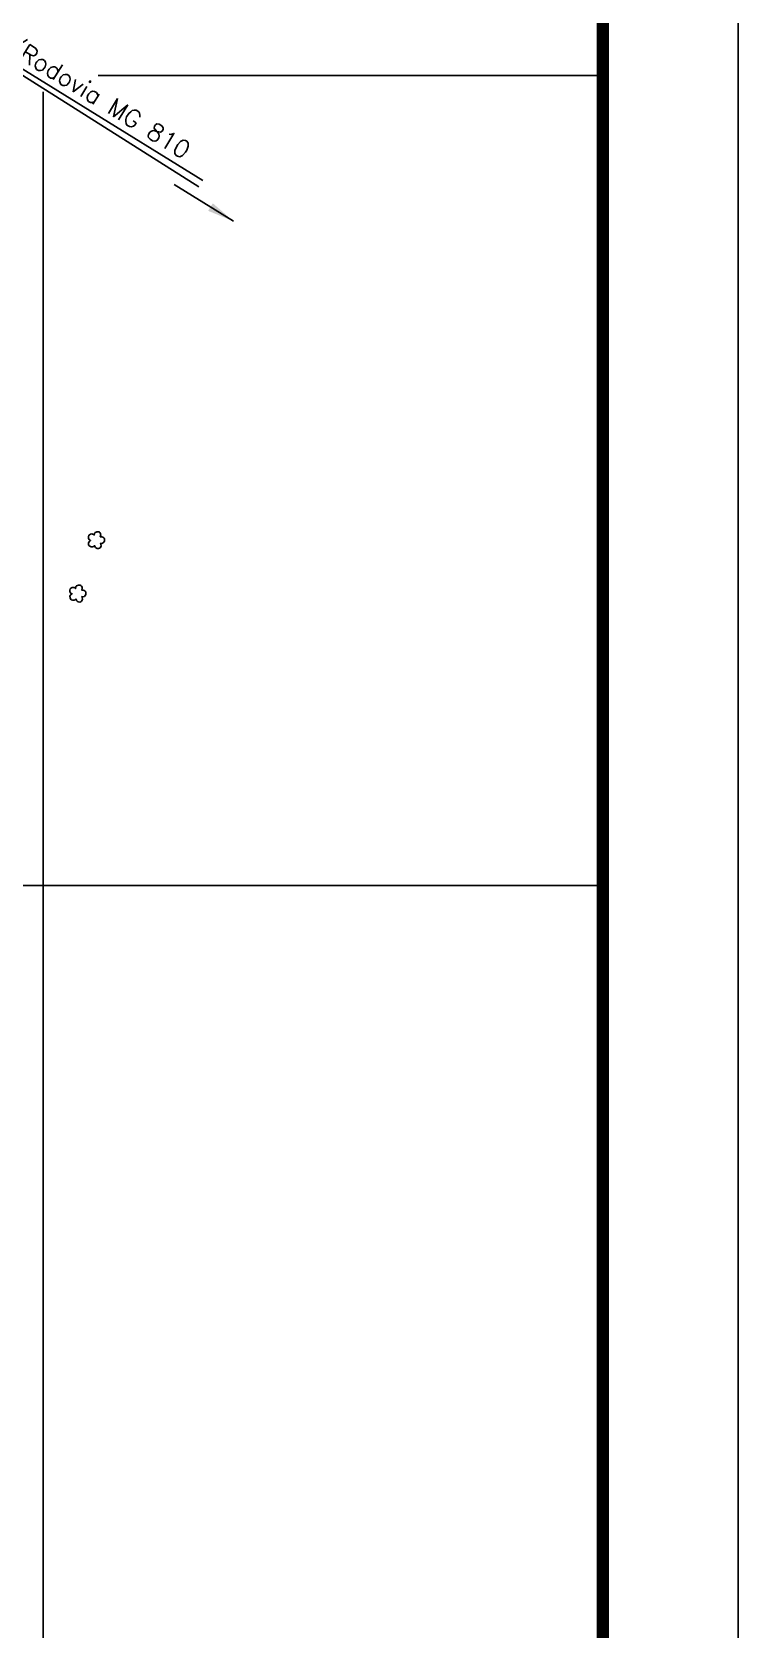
# Model space of a CAD drawing. Extents: x 726621 to 729771, y 7813734 to 7818189.
# Drawn here: x 728988 to 729771, y 7814774 to 7816548 of the extents above; entities that cross this region are included whole.
import ezdxf

# ---------------------------------------------------------------- set-up
doc = ezdxf.new("R2010")
doc.units = 0
doc.header["$MEASUREMENT"] = 0
doc.linetypes.add('CONTINUO', pattern=[0])
doc.linetypes.add('LIN0', pattern=[0])
for name, color, linetype in [('_SIMBOLO ARVORE', 118, 'Continuous'), ('ESTRADA', 1, 'Continuous'), ('MARGEM', 5, 'Continuous')]:
    doc.layers.add(name, color=color, linetype=linetype)
doc.layers.add('TEXTO_DIVERSOS', color=7, linetype='Continuous', lineweight=5)
doc.styles.add('Simplex', font='simplex.shx')
doc.styles.get("Standard").update_dxf_attribs({"font": 'arial.ttf'})
doc.dimstyles.new('ISO-25', dxfattribs={"dimtxt": 2.5, "dimasz": 2.5, "dimexe": 1.25, "dimexo": 0.625, "dimtad": 1, "dimtxsty": 'Standard', "dimcen": 2.5, "dimadec": 0, "dimazin": 0, "dimtfac": 1, "dimtmove": 0, "dimatfit": 3, "dimfxl": 0, "dimarcsym": 0})

msp = doc.modelspace()

# ---------------------------------------------------------------- linework, layer by layer
at = {"color": 8}
for p, q in [((729061.1, 7816500), (729621.2, 7816500)), ((729000, 7814236.1), (729000, 7816481.9)), ((728769.3, 7815600), (729621.2, 7815600))]:
    msp.add_line(p, q, dxfattribs=at)
at = {"layer": '_SIMBOLO ARVORE', "linetype": 'CONTINUO'}
for points in [[(729057.1, 7815977.9, 0), (729055.5, 7815976.5, 0), (729053.5, 7815976.3, 0), (729052, 7815976.9, 0), (729050.9, 7815977.9, 0), (729050.5, 7815979, 0), (729050.4, 7815980.8, 0), (729051, 7815981.9, 0), (729051.6, 7815982.7, 0), (729052.7, 7815983.5, 0), (729052, 7815983.7, 0), (729051.2, 7815984.3, 0), (729050.4, 7815985.7, 0), (729050.2, 7815987.3, 0), (729050.8, 7815989.1, 0), (729051.5, 7815989.7, 0), (729052.7, 7815990.4, 0), (729054, 7815990.6, 0), (729055, 7815990.4, 0), (729055.8, 7815990.1, 0), (729056.7, 7815989.3, 0), (729056.9, 7815990.8, 0), (729057.2, 7815991.4, 0), (729057.8, 7815992.2, 0), (729058.8, 7815992.6, 0), (729059.7, 7815993, 0), (729060.8, 7815993.1, 0), (729061.8, 7815992.9, 0), (729062.7, 7815992.5, 0), (729063.3, 7815991.8, 0), (729063.8, 7815990.8, 0), (729064, 7815989.6, 0), (729063.5, 7815987.5, 0), (729065, 7815987.5, 0), (729066.2, 7815987.2, 0), (729067.4, 7815986.3, 0), (729068, 7815985.6, 0), (729068.2, 7815982.7, 0), (729067.4, 7815981.4, 0), (729066.5, 7815980.6, 0), (729065, 7815980.2, 0), (729063.7, 7815980.3, 0), (729064.4, 7815977.6, 0), (729064.1, 7815976.4, 0), (729063.3, 7815975.3, 0), (729062.5, 7815974.7, 0), (729061.3, 7815974.4, 0), (729060, 7815974.4, 0), (729059.1, 7815974.7, 0), (729058.1, 7815975.7, 0), (729057.4, 7815976.6, 0), (729057.2, 7815978, 0)], [(729036.5, 7815918.6, 0), (729034.9, 7815917.2, 0), (729032.8, 7815917, 0), (729031.3, 7815917.5, 0), (729030.3, 7815918.6, 0), (729029.9, 7815919.7, 0), (729029.8, 7815921.5, 0), (729030.3, 7815922.6, 0), (729030.9, 7815923.4, 0), (729032.1, 7815924.2, 0), (729031.3, 7815924.4, 0), (729030.6, 7815925, 0), (729029.7, 7815926.4, 0), (729029.6, 7815928, 0), (729030.2, 7815929.7, 0), (729030.9, 7815930.3, 0), (729032.1, 7815931.1, 0), (729033.3, 7815931.3, 0), (729034.3, 7815931.1, 0), (729035.1, 7815930.7, 0), (729036, 7815930, 0), (729036.3, 7815931.5, 0), (729036.5, 7815932.1, 0), (729037.2, 7815932.9, 0), (729038.1, 7815933.2, 0), (729039.1, 7815933.7, 0), (729040.2, 7815933.8, 0), (729041.2, 7815933.6, 0), (729042, 7815933.2, 0), (729042.6, 7815932.5, 0), (729043.2, 7815931.5, 0), (729043.4, 7815930.3, 0), (729042.9, 7815928.2, 0), (729044.3, 7815928.2, 0), (729045.6, 7815927.9, 0), (729046.7, 7815927, 0), (729047.3, 7815926.3, 0), (729047.5, 7815923.4, 0), (729046.8, 7815922.1, 0), (729045.9, 7815921.2, 0), (729044.4, 7815920.9, 0), (729043.1, 7815921, 0), (729043.8, 7815918.3, 0), (729043.5, 7815917.1, 0), (729042.7, 7815916, 0), (729041.8, 7815915.3, 0), (729040.6, 7815915, 0), (729039.4, 7815915.1, 0), (729038.5, 7815915.4, 0), (729037.5, 7815916.4, 0), (729036.7, 7815917.3, 0), (729036.5, 7815918.7, 0)]]:
    msp.add_polyline3d(points, dxfattribs=at)
at = {"layer": 'ESTRADA'}
for points in [[(728911.4, 7816547.7), (729177.2, 7816383.3)], [(728908.7, 7816543.2), (729172.8, 7816376.4)]]:
    msp.add_lwpolyline(points, dxfattribs=at)
at = {"layer": 'MARGEM', "color": 174, "linetype": 'LIN0', "flags": 128}
msp.add_lwpolyline([(729771.2, 7813734.5), (729771.2, 7818189.5), (726621.2, 7818189.5), (726621.2, 7813734.5)], close=True, dxfattribs=at)
at = {"layer": 'MARGEM', "color": 174, "linetype": 'LIN0', "const_width": 13.6, "flags": 128}
msp.add_lwpolyline([(729621.2, 7814236.1), (729621.2, 7818039.5), (726771.2, 7818039.5), (726771.2, 7814236.1)], close=True, dxfattribs=at)

# ---------------------------------------------------------------- texts
at = {"layer": 'TEXTO_DIVERSOS', "linetype": 'Continuous', "style": 'Simplex'}
msp.add_text('P/Rodovia MG 810', height=19.5, rotation=328.3471, dxfattribs=at).set_placement((728941.5, 7816538.3))

# ---------------------------------------------------------------- leaders
msp.add_leader([(729211.3, 7816338), (729145.4, 7816378.7)], dimstyle='ISO-25', override={"dimasz": 30, "dimzin": 0})

doc.saveas('drawing.dxf')
